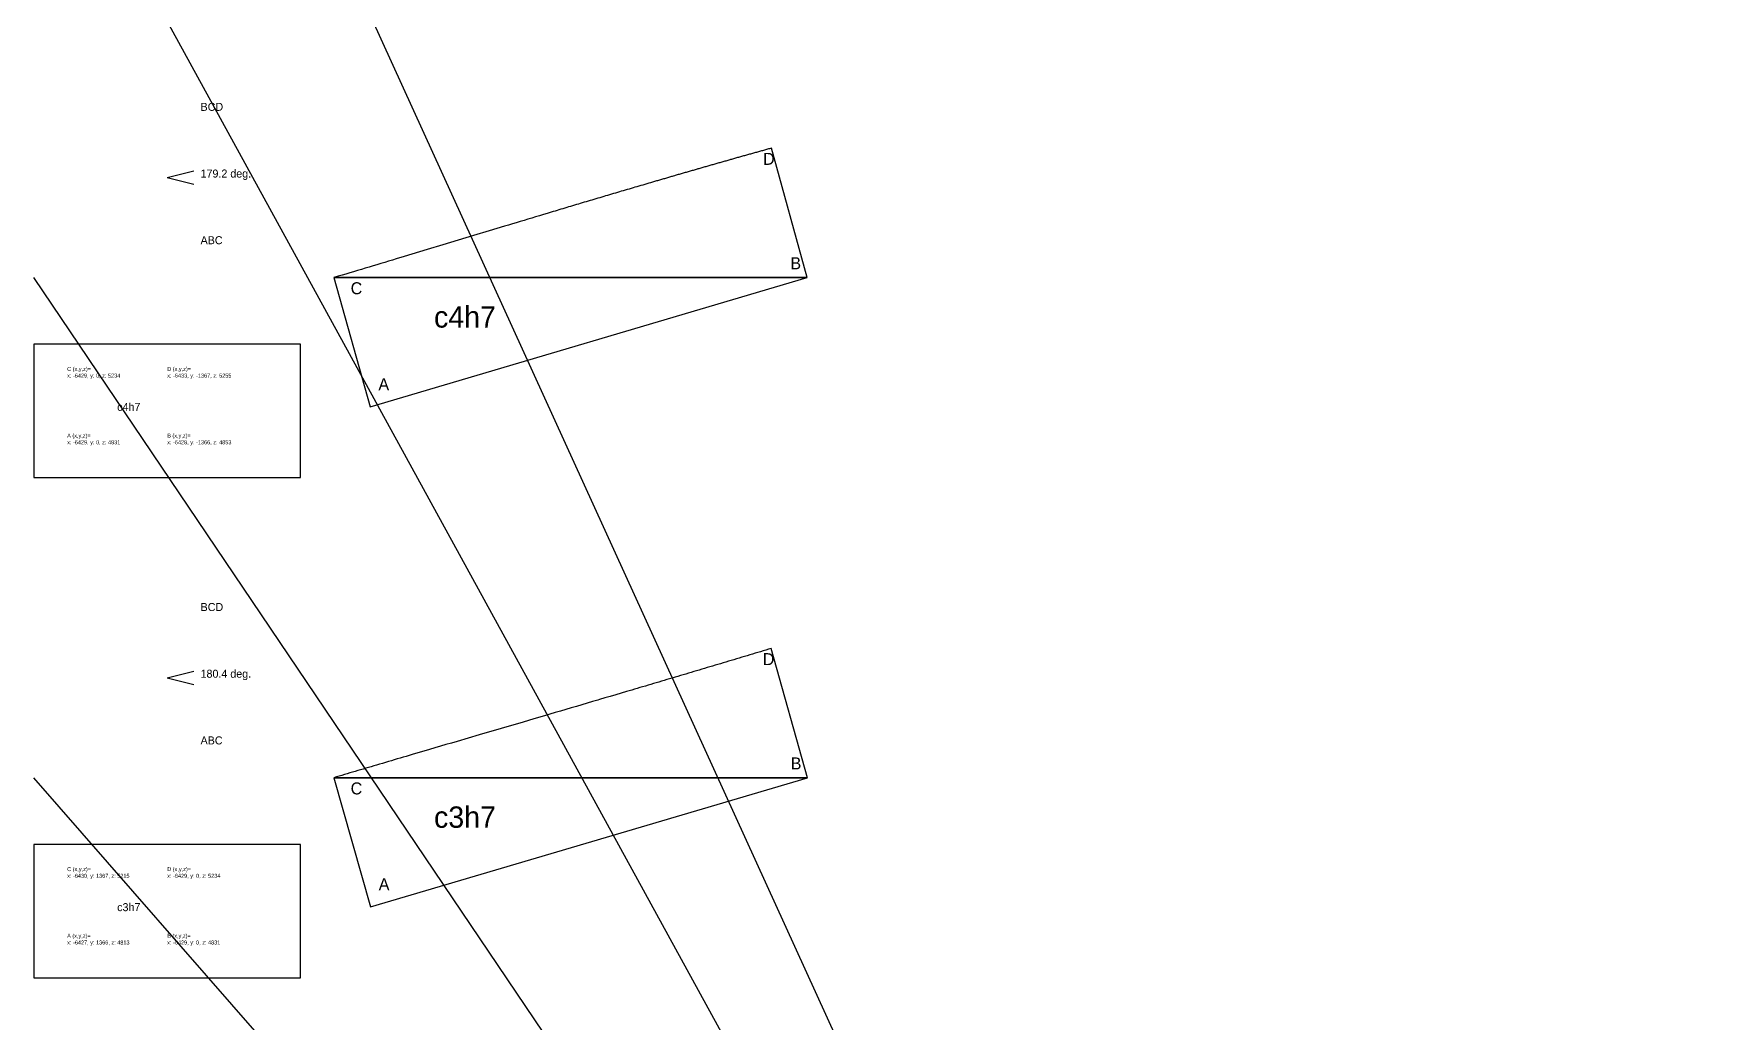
# Model space of a CAD drawing. Extents: x -14946 to 15402, y -21157 to 21439.
# Drawn here: x -14946 to -9878, y 9692 to 12659 of the extents above; entities that cross this region are included whole.
import ezdxf

# ---------------------------------------------------------------- set-up
doc = ezdxf.new("R2010")
doc.units = 0
doc.header["$MEASUREMENT"] = 0
for name, color, linetype in [('08-connection.topRing', 7, 'CONTINUOUS'), ('08-text.topRing', 7, 'CONTINUOUS'), ('50_RING_TOP_PLINES', 1, 'CONTINUOUS')]:
    doc.layers.add(name, color=color, linetype=linetype)

msp = doc.modelspace()

# ---------------------------------------------------------------- linework, layer by layer
at = {"layer": '08-connection.topRing', "linetype": 'Continuous'}
for p, q in [((-6425.6, -3765, 4955.8), (-14945.8, 14928.2)), ((-6430.7, -2115.3, 5040.7), (-14945.8, 13428.2)), ((-6431.3, -683.7, 5043.2), (-14945.8, 11928.2)), ((-6428.2, 683.1, 5023.3), (-14945.8, 10428.2))]:
    msp.add_line(p, q, dxfattribs=at)
at = {"layer": '08-text.topRing', "linetype": 'Continuous'}
for p, q in [((-14545.8, 12228.2), (-14465.8, 12248.2)), ((-14545.8, 12228.2), (-14465.8, 12208.2)), ((-14545.8, 10728.2), (-14465.8, 10748.2)), ((-14545.8, 10728.2), (-14465.8, 10708.2))]:
    msp.add_line(p, q, dxfattribs=at)
for points in [[(-14945.8, 11328.2), (-14145.8, 11328.2), (-14145.8, 11728.2), (-14945.8, 11728.2)], [(-14945.8, 9828.2), (-14145.8, 9828.2), (-14145.8, 10228.2), (-14945.8, 10228.2)]]:
    msp.add_lwpolyline(points, close=True, dxfattribs=at)
at = {"layer": '50_RING_TOP_PLINES', "color": 4, "extrusion": (0.999897, -0.014322, -1.25984e-15)}
msp.add_lwpolyline([(12018.6, 0), (12018.6, -1418.5), (12406.7, -1311.4), (12406.7, -1311.4), (12405.8, -1308.4), (12405, -1305.4), (12404.2, -1302.4), (12403.3, -1299.5), (12402.5, -1296.5), (12401.7, -1293.5), (12400.8, -1290.5), (12400, -1287.5), (12399.2, -1284.6), (12398.3, -1281.6), (12397.5, -1278.6), (12396.7, -1275.6), (12395.8, -1272.7), (12395, -1269.7), (12394.2, -1266.7), (12393.3, -1263.7), (12392.5, -1260.8), (12391.6, -1257.8), (12390.8, -1254.8), (12390, -1251.8), (12389.1, -1248.9), (12388.3, -1245.9), (12387.5, -1242.9), (12386.6, -1239.9), (12385.8, -1237), (12384.9, -1234), (12384.1, -1231), (12383.3, -1228.1), (12382.4, -1225.1), (12381.6, -1222.1), (12380.7, -1219.1), (12379.9, -1216.2), (12379.1, -1213.2), (12378.2, -1210.2), (12377.4, -1207.2), (12376.5, -1204.3), (12375.7, -1201.3), (12374.8, -1198.3), (12374, -1195.4), (12373.2, -1192.4), (12372.3, -1189.4), (12371.5, -1186.4), (12370.6, -1183.5), (12369.8, -1180.5), (12368.9, -1177.5), (12368.1, -1174.6), (12367.3, -1171.6), (12366.4, -1168.6), (12365.6, -1165.6), (12364.7, -1162.7), (12363.9, -1159.7), (12363, -1156.7), (12362.2, -1153.7), (12361.3, -1150.8), (12360.5, -1147.8), (12359.6, -1144.8), (12358.8, -1141.9), (12357.9, -1138.9), (12357.1, -1135.9), (12356.2, -1132.9), (12355.4, -1130), (12354.5, -1127), (12353.7, -1124), (12352.8, -1121), (12352, -1118.1), (12351.1, -1115.1), (12350.3, -1112.1), (12349.4, -1109.2), (12348.6, -1106.2), (12347.7, -1103.3), (12346.9, -1100.3), (12346, -1097.3), (12345.2, -1094.4), (12344.3, -1091.4), (12343.5, -1088.5), (12342.6, -1085.5), (12341.8, -1082.5), (12340.9, -1079.6), (12340.1, -1076.6), (12339.2, -1073.7), (12338.4, -1070.7), (12337.5, -1067.8), (12336.6, -1064.8), (12335.8, -1061.8), (12334.9, -1058.9), (12334.1, -1055.9), (12333.2, -1053), (12332.4, -1050), (12331.5, -1047.1), (12330.7, -1044.1), (12329.8, -1041.1), (12329, -1038.2), (12328.1, -1035.2), (12327.2, -1032.3), (12326.4, -1029.3), (12325.5, -1026.4), (12324.7, -1023.4), (12323.8, -1020.4), (12323, -1017.5), (12322.1, -1014.5), (12321.2, -1011.6), (12320.4, -1008.6), (12319.5, -1005.7), (12318.7, -1002.7), (12317.8, -999.8), (12316.9, -996.8), (12316.1, -993.8), (12315.2, -990.9), (12314.4, -987.9), (12313.5, -985), (12312.6, -982), (12311.8, -979.1), (12310.9, -976.1), (12310.1, -973.2), (12309.2, -970.2), (12308.3, -967.2), (12307.5, -964.3), (12306.6, -961.3), (12305.7, -958.4), (12304.9, -955.4), (12303.2, -949.5), (12301.4, -943.6), (12299.7, -937.7), (12298, -931.8), (12296.2, -925.9), (12294.5, -920), (12292.8, -914.2), (12291.1, -908.3), (12289.4, -902.4), (12287.6, -896.6), (12285.9, -890.7), (12284.2, -884.9), (12282.5, -879), (12280.7, -873.1), (12279, -867.3), (12277.3, -861.4), (12275.5, -855.6), (12273.8, -849.7), (12272.1, -843.9), (12270.4, -838), (12268.6, -832.2), (12266.9, -826.3), (12265.2, -820.5), (12263.4, -814.6), (12261.7, -808.7), (12260, -802.9), (12258.2, -797), (12256.5, -791.2), (12254.7, -785.3), (12253, -779.5), (12251.3, -773.6), (12249.5, -767.8), (12247.8, -761.9), (12246, -756), (12244.3, -750.2), (12242.5, -744.3), (12240.8, -738.5), (12239.1, -732.7), (12237.3, -726.8), (12235.6, -721), (12233.9, -715.2), (12232.1, -709.4), (12230.4, -703.6), (12228.6, -697.7), (12226.9, -691.9), (12225.2, -686.1), (12223.4, -680.3), (12221.7, -674.5), (12219.9, -668.6), (12218.2, -662.8), (12216.4, -657), (12214.7, -651.2), (12211.2, -639.6), (12207.7, -627.9), (12204.2, -616.3), (12200.7, -604.7), (12197.2, -593), (12193.7, -581.4), (12190.2, -569.7), (12186.7, -558.1), (12183.2, -546.5), (12179.7, -534.9), (12176.2, -523.3), (12172.7, -511.7), (12165.7, -488.4), (12158.7, -465.2), (12144.7, -418.8), (12116.7, -325.9), (12102.7, -279.6), (12095.7, -256.5), (12088.7, -233.3), (12081.7, -210.1), (12074.7, -186.9), (12071.2, -175.2), (12067.7, -163.6), (12064.3, -152), (12060.8, -140.4), (12057.3, -128.8), (12053.8, -117.2), (12050.3, -105.5), (12046.8, -93.9), (12043.3, -82.3), (12039.8, -70.6), (12036.3, -59), (12032.8, -47.4), (12029.3, -35.8), (12025.9, -24.2), (12022.4, -12.5), (12018.6, 0)], dxfattribs=at)
at = {"layer": '50_RING_TOP_PLINES', "color": 4}
msp.add_lwpolyline([(-14045.8, 11928.2), (-12627.3, 11928.2), (-12734.3, 12316.3), (-12734.4, 12316.2), (-12737.4, 12315.4), (-12740.4, 12314.6), (-12743.4, 12313.8), (-12746.3, 12312.9), (-12749.3, 12312.1), (-12752.3, 12311.3), (-12755.3, 12310.4), (-12758.2, 12309.6), (-12761.2, 12308.7), (-12764.2, 12307.9), (-12767.2, 12307.1), (-12770.2, 12306.2), (-12773.1, 12305.4), (-12776.1, 12304.6), (-12779.1, 12303.7), (-12782.1, 12302.9), (-12785, 12302.1), (-12788, 12301.2), (-12791, 12300.4), (-12794, 12299.6), (-12796.9, 12298.7), (-12799.9, 12297.9), (-12802.9, 12297), (-12805.8, 12296.2), (-12808.8, 12295.4), (-12811.8, 12294.5), (-12814.8, 12293.7), (-12817.7, 12292.8), (-12820.7, 12292), (-12823.7, 12291.2), (-12826.7, 12290.3), (-12829.6, 12289.5), (-12832.6, 12288.6), (-12835.6, 12287.8), (-12838.5, 12287), (-12841.5, 12286.1), (-12844.5, 12285.3), (-12847.5, 12284.4), (-12850.4, 12283.6), (-12853.4, 12282.7), (-12856.4, 12281.9), (-12859.3, 12281.1), (-12862.3, 12280.2), (-12865.3, 12279.4), (-12868.3, 12278.5), (-12871.2, 12277.7), (-12874.2, 12276.8), (-12877.2, 12276), (-12880.2, 12275.1), (-12883.1, 12274.3), (-12886.1, 12273.4), (-12889.1, 12272.6), (-12892, 12271.8), (-12895, 12270.9), (-12898, 12270.1), (-12901, 12269.2), (-12903.9, 12268.4), (-12906.9, 12267.5), (-12909.9, 12266.7), (-12912.9, 12265.8), (-12915.8, 12265), (-12918.8, 12264.1), (-12921.8, 12263.3), (-12924.8, 12262.4), (-12927.7, 12261.5), (-12930.7, 12260.7), (-12933.6, 12259.9), (-12936.6, 12259), (-12939.6, 12258.2), (-12942.5, 12257.3), (-12945.5, 12256.5), (-12948.4, 12255.6), (-12951.4, 12254.7), (-12954.4, 12253.9), (-12957.3, 12253), (-12960.3, 12252.2), (-12963.2, 12251.3), (-12966.2, 12250.5), (-12969.2, 12249.6), (-12972.1, 12248.8), (-12975.1, 12247.9), (-12978, 12247.1), (-12981, 12246.2), (-12984, 12245.4), (-12986.9, 12244.5), (-12989.9, 12243.7), (-12992.8, 12242.8), (-12995.8, 12242), (-12998.7, 12241.1), (-13001.7, 12240.2), (-13004.6, 12239.4), (-13007.6, 12238.5), (-13010.6, 12237.7), (-13013.5, 12236.8), (-13016.5, 12236), (-13019.4, 12235.1), (-13022.4, 12234.3), (-13025.3, 12233.4), (-13028.3, 12232.5), (-13031.3, 12231.7), (-13034.2, 12230.8), (-13037.2, 12230), (-13040.1, 12229.1), (-13043.1, 12228.2), (-13046, 12227.4), (-13049, 12226.5), (-13051.9, 12225.7), (-13054.9, 12224.8), (-13057.8, 12223.9), (-13060.8, 12223.1), (-13063.8, 12222.2), (-13066.7, 12221.4), (-13069.7, 12220.5), (-13072.6, 12219.6), (-13075.6, 12218.8), (-13078.5, 12217.9), (-13081.5, 12217.1), (-13084.5, 12216.2), (-13087.4, 12215.3), (-13090.4, 12214.5), (-13096.3, 12212.7), (-13102.2, 12211), (-13108.1, 12209.3), (-13114, 12207.5), (-13119.9, 12205.8), (-13125.8, 12204.1), (-13131.6, 12202.4), (-13137.5, 12200.7), (-13143.3, 12198.9), (-13149.2, 12197.2), (-13155.1, 12195.5), (-13160.9, 12193.8), (-13166.8, 12192), (-13172.6, 12190.3), (-13178.5, 12188.6), (-13184.4, 12186.9), (-13190.2, 12185.1), (-13196.1, 12183.4), (-13201.9, 12181.7), (-13207.8, 12179.9), (-13213.6, 12178.2), (-13219.5, 12176.5), (-13225.3, 12174.7), (-13231.2, 12173), (-13237, 12171.3), (-13242.9, 12169.5), (-13248.7, 12167.8), (-13254.6, 12166.1), (-13260.5, 12164.3), (-13266.3, 12162.6), (-13272.2, 12160.8), (-13278, 12159.1), (-13283.9, 12157.4), (-13289.7, 12155.6), (-13295.6, 12153.9), (-13301.5, 12152.1), (-13307.3, 12150.4), (-13313.1, 12148.6), (-13318.9, 12146.9), (-13324.8, 12145.2), (-13330.6, 12143.4), (-13336.4, 12141.7), (-13342.2, 12140), (-13348.1, 12138.2), (-13353.9, 12136.5), (-13359.7, 12134.7), (-13365.5, 12133), (-13371.3, 12131.3), (-13377.1, 12129.5), (-13383, 12127.8), (-13388.8, 12126), (-13394.6, 12124.3), (-13406.2, 12120.8), (-13417.9, 12117.3), (-13429.5, 12113.8), (-13441.1, 12110.3), (-13452.8, 12106.8), (-13464.4, 12103.3), (-13476, 12099.8), (-13487.7, 12096.3), (-13499.3, 12092.8), (-13510.9, 12089.3), (-13522.5, 12085.8), (-13534.1, 12082.3), (-13557.3, 12075.3), (-13580.6, 12068.3), (-13627, 12054.3), (-13719.9, 12026.3), (-13766.2, 12012.3), (-13789.3, 12005.3), (-13812.5, 11998.3), (-13835.7, 11991.3), (-13858.9, 11984.3), (-13870.5, 11980.8), (-13882.1, 11977.3), (-13893.8, 11973.8), (-13905.4, 11970.3), (-13917, 11966.8), (-13928.6, 11963.4), (-13940.3, 11959.9), (-13951.9, 11956.4), (-13963.5, 11952.9), (-13975.1, 11949.4), (-13986.8, 11945.9), (-13998.4, 11942.4), (-14010, 11938.9), (-14021.6, 11935.4), (-14033.3, 11932), (-14045.8, 11928.2)], dxfattribs=at)
at = {"layer": '50_RING_TOP_PLINES', "extrusion": (-1, 8.77025e-15, 2.30436e-15)}
msp.add_lwpolyline([(-12228.2, 0), (-11840.3, -108.2), (-12228.2, -1418.5), (-12228.2, 0)], dxfattribs=at)
at = {"layer": '50_RING_TOP_PLINES', "extrusion": (-2.67624e-15, 8.69183e-15, -1)}
msp.add_lwpolyline([(14045.8, 11928.2), (13937.5, 11540.3), (12627.3, 11928.2), (14045.8, 11928.2)], dxfattribs=at)
at = {"layer": '50_RING_TOP_PLINES', "color": 4, "extrusion": (-0.99998, -0.006326, 2.03689e-15)}
msp.add_lwpolyline([(-10820, 0), (-10820, -1419.5), (-11207.7, -1310.7), (-11205.3, -1302.6), (-11202.9, -1294.6), (-11200.5, -1286.6), (-11198.1, -1278.6), (-11195.7, -1270.6), (-11193.3, -1262.6), (-11190.9, -1254.6), (-11188.5, -1246.6), (-11186.1, -1238.6), (-11183.7, -1230.6), (-11181.3, -1222.7), (-11178.9, -1214.7), (-11176.5, -1206.7), (-11174.1, -1198.7), (-11171.7, -1190.7), (-11169.3, -1182.8), (-11166.9, -1174.8), (-11164.5, -1166.8), (-11162.1, -1158.8), (-11159.7, -1150.9), (-11157.4, -1142.9), (-11155, -1134.9), (-11152.6, -1126.9), (-11150.2, -1118.9), (-11147.8, -1110.9), (-11145.4, -1102.9), (-11143, -1094.9), (-11140.6, -1086.9), (-11138.2, -1078.9), (-11135.8, -1070.9), (-11133.5, -1062.9), (-11131.1, -1054.8), (-11128.7, -1046.7), (-11126.2, -1038.7), (-11123.8, -1030.6), (-11121.4, -1022.5), (-11119, -1014.4), (-11116.6, -1006.3), (-11114.2, -998.2), (-11111.8, -990.2), (-11109.4, -982.1), (-11107, -974), (-11104.6, -965.9), (-11102.2, -957.8), (-11099.8, -949.8), (-11097.4, -941.7), (-11095, -933.6), (-11092.7, -925.5), (-11090.3, -917.4), (-11087.9, -909.3), (-11085.5, -901.3), (-11083.1, -893.2), (-11078.3, -877), (-11073.5, -860.8), (-11068.8, -844.7), (-11064, -828.5), (-11059.2, -812.3), (-11054.4, -796.1), (-11053, -791.3), (-11048.3, -775.2), (-11043.6, -759.2), (-11038.8, -743.1), (-11034.1, -727.1), (-11029.4, -711.1), (-11024.7, -695), (-11020, -679), (-11015.3, -663), (-11005.9, -630.9), (-10996.4, -598.8), (-10987, -566.7), (-10948.4, -435.1), (-10938.7, -402), (-10929, -368.9), (-10924.1, -352.4), (-10919.3, -335.8), (-10914.4, -319.3), (-10909.5, -302.7), (-10904.6, -286.1), (-10899.7, -269.4), (-10894.5, -251.7), (-10889.3, -234), (-10884.1, -216.3), (-10881.5, -207.5), (-10878.9, -198.6), (-10876.3, -189.7), (-10873.6, -180.9), (-10871, -172), (-10868.4, -163.2), (-10865.8, -154.3), (-10863.2, -145.5), (-10860.6, -136.6), (-10858, -127.8), (-10855.6, -119.8), (-10853.2, -111.9), (-10850.9, -103.9), (-10848.5, -95.9), (-10846.1, -87.9), (-10843.8, -79.9), (-10841.4, -71.9), (-10839, -63.9), (-10836.6, -55.9), (-10834.3, -47.9), (-10831.9, -39.9), (-10829.5, -31.9), (-10827.1, -23.9), (-10824.8, -15.9), (-10822.4, -8), (-10820, 0)], dxfattribs=at)
at = {"layer": '50_RING_TOP_PLINES', "color": 4, "extrusion": (-2.48559e-15, 7.50872e-15, -1)}
msp.add_lwpolyline([(14045.8, 10428.2), (12626.3, 10428.2), (12735.1, 10815.9), (12743.2, 10813.5), (12751.2, 10811.1), (12759.2, 10808.7), (12767.2, 10806.3), (12775.2, 10803.9), (12783.2, 10801.5), (12791.2, 10799.1), (12799.2, 10796.7), (12807.2, 10794.3), (12815.2, 10791.9), (12823.1, 10789.5), (12831.1, 10787.1), (12839.1, 10784.7), (12847.1, 10782.3), (12855, 10779.9), (12863, 10777.5), (12871, 10775.1), (12879, 10772.7), (12886.9, 10770.3), (12894.9, 10767.9), (12902.9, 10765.6), (12910.9, 10763.2), (12918.9, 10760.8), (12926.9, 10758.4), (12934.9, 10756), (12942.9, 10753.6), (12950.9, 10751.2), (12958.9, 10748.8), (12966.9, 10746.4), (12974.9, 10744.1), (12982.9, 10741.7), (12991, 10739.3), (12999.1, 10736.9), (13007.1, 10734.5), (13015.2, 10732), (13023.3, 10729.6), (13031.4, 10727.2), (13039.5, 10724.8), (13047.6, 10722.4), (13055.6, 10720), (13063.7, 10717.6), (13071.8, 10715.2), (13079.9, 10712.8), (13088, 10710.4), (13096, 10708), (13104.1, 10705.6), (13112.2, 10703.3), (13120.3, 10700.9), (13128.4, 10698.5), (13136.4, 10696.1), (13144.5, 10693.7), (13152.6, 10691.3), (13168.8, 10686.5), (13184.9, 10681.7), (13201.1, 10677), (13217.3, 10672.2), (13233.5, 10667.4), (13249.6, 10662.6), (13254.5, 10661.2), (13270.5, 10656.5), (13286.6, 10651.8), (13302.7, 10647), (13318.7, 10642.3), (13334.7, 10637.6), (13350.8, 10632.9), (13366.8, 10628.2), (13382.8, 10623.5), (13414.9, 10614.1), (13446.9, 10604.6), (13479, 10595.2), (13610.7, 10556.6), (13643.8, 10546.9), (13676.9, 10537.2), (13693.4, 10532.3), (13710, 10527.5), (13726.5, 10522.6), (13743.1, 10517.7), (13759.7, 10512.8), (13776.4, 10508), (13794, 10502.7), (13811.7, 10497.5), (13829.5, 10492.3), (13838.3, 10489.7), (13847.2, 10487.1), (13856.1, 10484.5), (13864.9, 10481.8), (13873.8, 10479.2), (13882.6, 10476.6), (13891.5, 10474), (13900.3, 10471.4), (13909.2, 10468.8), (13918, 10466.2), (13926, 10463.8), (13933.9, 10461.4), (13941.9, 10459.1), (13949.9, 10456.7), (13957.9, 10454.3), (13965.9, 10452), (13973.9, 10449.6), (13981.9, 10447.2), (13989.9, 10444.8), (13997.9, 10442.5), (14005.9, 10440.1), (14013.9, 10437.7), (14021.9, 10435.3), (14029.9, 10433), (14037.8, 10430.6), (14045.8, 10428.2)], dxfattribs=at)
at = {"layer": '50_RING_TOP_PLINES', "extrusion": (-1, 7.63693e-15, 1.079e-15)}
msp.add_lwpolyline([(-10728.2, 0), (-10341.1, -109.2), (-10728.2, -1419.5), (-10728.2, 0)], dxfattribs=at)
at = {"layer": '50_RING_TOP_PLINES', "extrusion": (-1.52813e-15, 7.16376e-15, -1)}
msp.add_lwpolyline([(14045.8, 10428.2), (13936.6, 10041.1), (12626.3, 10428.2), (14045.8, 10428.2)], dxfattribs=at)

# ---------------------------------------------------------------- texts
at = {"layer": '08-text.topRing', "linetype": 'Continuous'}
for s, height, p in [('BCD', 24, (-14445.8, 12428.2)), ('D', 36, (-12759.3, 12266.2, 5.6)), ('179.2 deg.', 24, (-14445.8, 12228.2)), ('ABC', 24, (-14445.8, 12028.2)), ('B', 36, (-12677.3, 11953.2)), ('C', 36, (-13995.8, 11878.2)), ('c4h7', 64, (-13745.8, 11778.2)), ('C (x,y,z)=', 12, (-14845.8, 11648.2)), ('D (x,y,z)=', 12, (-14545.8, 11648.2)), ('x: -6429, y: 0, z: 5234', 12, (-14845.8, 11628.2)), ('x: -6433, y: -1367, z: 5255', 12, (-14545.8, 11628.2)), ('A', 36, (-13912.5, 11590.3)), ('c4h7', 24, (-14695.8, 11528.2)), ('A (x,y,z)=', 12, (-14845.8, 11448.2)), ('B (x,y,z)=', 12, (-14545.8, 11448.2)), ('x: -6429, y: 0, z: 4831', 12, (-14845.8, 11428.2)), ('x: -6428, y: -1366, z: 4853', 12, (-14545.8, 11428.2)), ('BCD', 24, (-14445.8, 10928.2)), ('D', 36, (-12760.1, 10765.9, -2.5)), ('180.4 deg.', 24, (-14445.8, 10728.2)), ('ABC', 24, (-14445.8, 10528.2)), ('B', 36, (-12676.3, 10453.2)), ('C', 36, (-13995.8, 10378.2)), ('c3h7', 64, (-13745.8, 10278.2)), ('x: -6430, y: 1367, z: 5215', 12, (-14845.8, 10128.2)), ('C (x,y,z)=', 12, (-14845.8, 10148.2)), ('x: -6429, y: 0, z: 5234', 12, (-14545.8, 10128.2)), ('D (x,y,z)=', 12, (-14545.8, 10148.2)), ('A', 36, (-13911.6, 10091.1)), ('c3h7', 24, (-14695.8, 10028.2)), ('A (x,y,z)=', 12, (-14845.8, 9948.2)), ('x: -6427, y: 1366, z: 4813', 12, (-14845.8, 9928.2)), ('x: -6429, y: 0, z: 4831', 12, (-14545.8, 9928.2)), ('B (x,y,z)=', 12, (-14545.8, 9948.2))]:
    msp.add_text(s, height=height, dxfattribs=at).set_placement(p)

doc.saveas('drawing.dxf')
